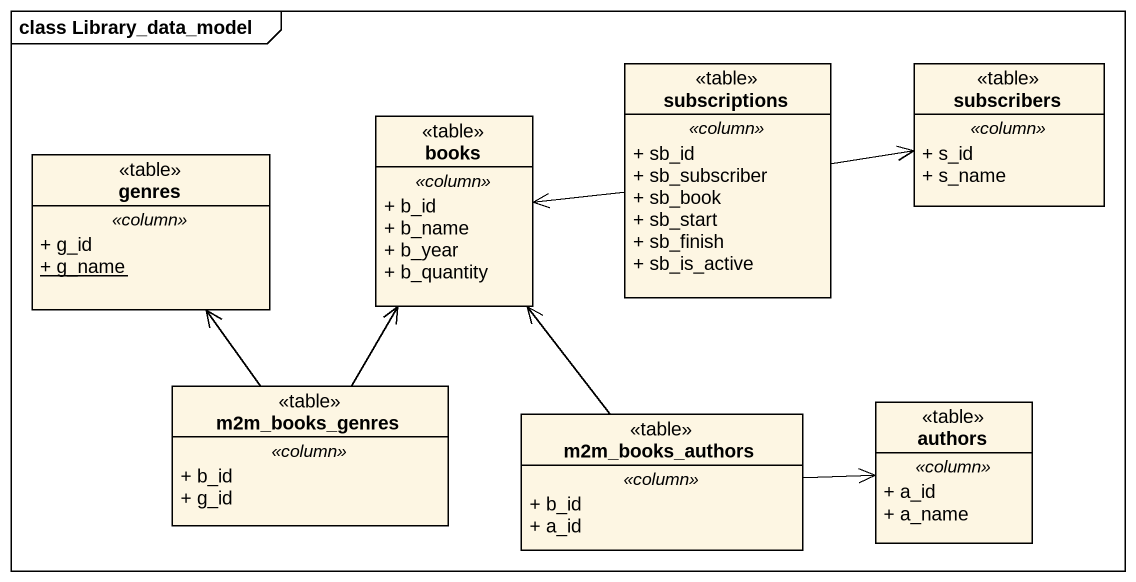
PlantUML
@startuml
mainframe class Library_data_model
hide circle
hide empty members
skinparam classAttributeIconSize 0
class subscriptions <<table>> {
  .. <<column>> ..
  + sb_id
  + sb_subscriber
  + sb_book
  + sb_start
  + sb_finish
  + sb_is_active
}
class subscribers <<table>> {
  .. <<column>> ..
  + s_id
  + s_name
}
class genres <<table>> {
  .. <<column>> ..
  + g_id
  {static} + g_name
}
class books <<table>> {
  .. <<column>> ..
  + b_id
  + b_name
  + b_year
  + b_quantity
}
class m2m_books_genres <<table>> {
  .. <<column>> ..
  + b_id
  + g_id
}
class authors <<table>> {
  .. <<column>> ..
  + a_id
  + a_name
}
class m2m_books_authors <<table>> {
  .. <<column>> ..
  + b_id
  + a_id
}
subscriptions -right-> subscribers
subscriptions -left-> books
m2m_books_genres -up-> genres
m2m_books_genres -up-> books
m2m_books_authors -up-> books
m2m_books_authors -right-> authors
@enduml
